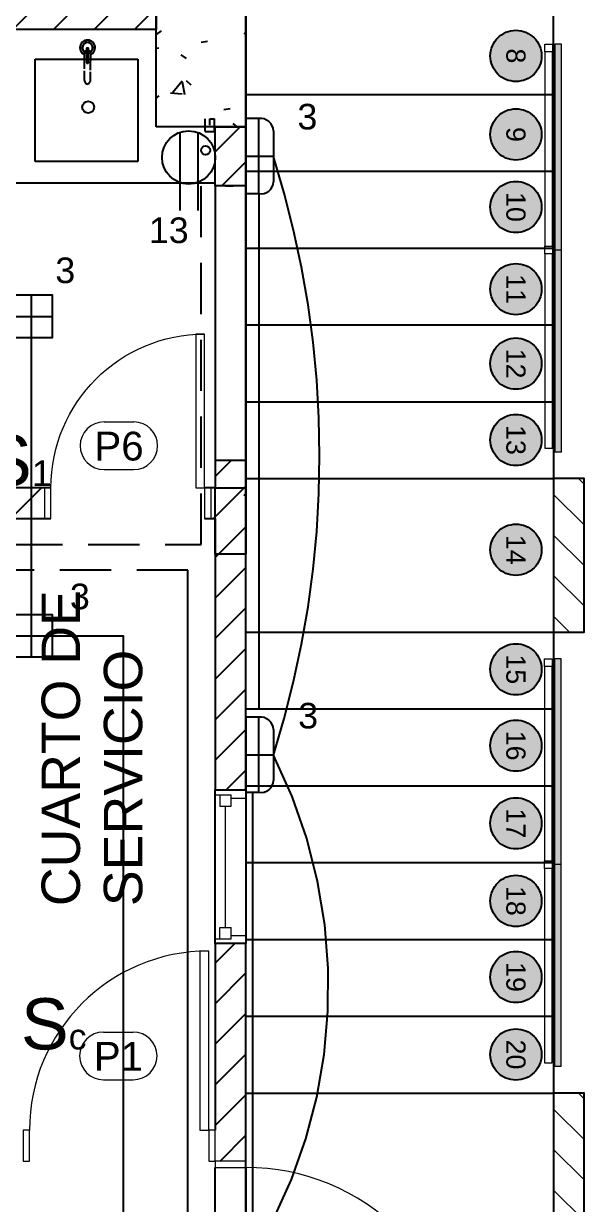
# Model space of a CAD drawing. Header units: inches. Extents: x 131 to 82119, y 71 to 16923.
# Drawn here: x 306.79 to 308.98, y 168.285 to 172.896 of the extents above; entities that cross this region are included whole.
import ezdxf
from ezdxf.enums import TextEntityAlignment as Align

# ---------------------------------------------------------------- set-up
doc = ezdxf.new("R2010")
doc.units = ezdxf.units.IN
doc.header["$MEASUREMENT"] = 0
for name, pattern in [('CENTER', [2, 1.25, -0.25, 0.25, -0.25]), ('HIDDEN', [9.525, 6.35, -3.175]), ('PISO', [0.3, 0.2, -0.1])]:
    doc.linetypes.add(name, pattern=pattern)
for name, color, linetype in [('A-ACHU-SOLID 255', 255, 'Continuous'), ('A-MURO', 2, 'Continuous'), ('A-PROY', 33, 'HIDDEN'), ('A-TEXT-EJES', 195, 'CENTER'), ('Arquitectonico', 253, 'Continuous'), ('BLOQUES TOMAS Y LUCES', 140, 'Continuous'), ('INTERRUPTORES', 6, 'Continuous'), ('LAMPARAS', 20, 'Continuous'), ('LUCES Y TOMAS', 5, 'Continuous'), ('Retorno', 5, 'HIDDEN')]:
    doc.layers.add(name, color=color, linetype=linetype)
for name, color, linetype, lineweight in [('A-DOOR-____-IDEN', 31, 'Continuous', 18), ('A-DOOR-____-MCUT', 31, 'Continuous', 18), ('A-DOOR-____-OTLN', 31, 'Continuous', 18), ('A-DOOR-FRAM-MCUT', 31, 'Continuous', 18), ('A-GLAZ-____-MCUT', 151, 'Continuous', 18), ('A-GLAZ-CURT-OTLN', 52, 'Continuous', 18), ('A-GLAZ-CWMG-OTLN', 51, 'Continuous', 18), ('A-WALL-____-PATT', 111, 'Continuous', 18), ('DUCTO-PARED O TECHO', 7, 'Continuous', 25), ('DUCTO-PISO', 7, 'PISO', 25)]:
    doc.layers.add(name, color=color, linetype=linetype, lineweight=lineweight)
doc.styles.add('Arial_1', font='arial.ttf', dxfattribs={"height": 0.15})
doc.styles.add('Arial_4', font='arial.ttf', dxfattribs={"height": 0.1125})
doc.styles.get("Standard").update_dxf_attribs({"font": 'arial.ttf'})
doc.styles.add('swis Lt BT', font='swissl.ttf')
pattern_1 = [(45, (314.34163, 184.42544), (-0.07919596, 0.07919596), [])]

# ---------------------------------------------------------------- blocks, each defined once
blk = doc.blocks.new('Puertas Revit Lisas - 0_75  x 2_70-1759838-ARQ-P1')
at = {"layer": 'A-DOOR-____-MCUT'}
for p, q in [((0.35, 0.756825), (0.315, 0.756825)), ((0.315, 0.756825), (0.315, 0.056825)), ((0.35, 0.056825), (0.35, 0.756825)), ((0.315, 0.056825), (0.35, 0.056825))]:
    blk.add_line(p, q, dxfattribs=at)
at = {"layer": 'A-DOOR-____-OTLN'}
blk.add_arc((0.35, 0.056825), 0.7, 90, 180, dxfattribs=at)
at = {"layer": 'A-DOOR-FRAM-MCUT'}
for p, q in [((-0.35, 0.056825), (-0.375, 0.056825)), ((-0.375, 0.056825), (-0.375, -0.063175)), ((-0.35, -0.063175), (-0.35, 0.056825)), ((0.35, 0.056825), (0.35, -0.063175)), ((0.375, 0.056825), (0.35, 0.056825)), ((0.375, -0.063175), (0.375, 0.056825)), ((-0.375, -0.063175), (-0.35, -0.063175)), ((0.35, -0.063175), (0.375, -0.063175))]:
    blk.add_line(p, q, dxfattribs=at)
blk = doc.blocks.new('Puertas Revit Lisas - 0_90 X 2_60-1819666-ARQ-P1')
at = {"layer": 'A-DOOR-____-MCUT'}
for p, q in [((0.425, 0.906825), (0.39, 0.906825)), ((0.39, 0.906825), (0.39, 0.056825)), ((0.425, 0.056825), (0.425, 0.906825)), ((0.39, 0.056825), (0.425, 0.056825))]:
    blk.add_line(p, q, dxfattribs=at)
at = {"layer": 'A-DOOR-____-OTLN'}
blk.add_arc((0.425, 0.056825), 0.85, 90, 180, dxfattribs=at)
at = {"layer": 'A-DOOR-FRAM-MCUT'}
for p, q in [((-0.425, 0.056825), (-0.45, 0.056825)), ((-0.45, 0.056825), (-0.45, -0.063175)), ((-0.425, -0.063175), (-0.425, 0.056825)), ((0.425, 0.056825), (0.425, -0.063175)), ((0.45, 0.056825), (0.425, 0.056825)), ((0.45, -0.063175), (0.45, 0.056825)), ((-0.45, -0.063175), (-0.425, -0.063175)), ((0.425, -0.063175), (0.45, -0.063175))]:
    blk.add_line(p, q, dxfattribs=at)
blk = doc.blocks.new('M_Fixed - 0_60 x 2_00-1819667-ARQ-P1')
at = {"layer": 'A-GLAZ-____-MCUT'}
for p, q in [((-0.3, 0.073), (-0.281, 0.073)), ((-0.281, 0.073), (-0.281, 0.01)), ((-0.281, 0.054), (-0.237, 0.054)), ((-0.237, 0.054), (-0.237, 0.01)), ((0.237, 0.054), (0.237, 0.01)), ((0.281, 0.054), (0.237, 0.054)), ((0.281, 0.073), (0.281, 0.01)), ((0.2989, 0.073), (0.281, 0.073)), ((-0.281, 0.01), (-0.237, 0.01)), ((-0.268, 0.01), (-0.268, -0.047)), ((-0.237, 0.032), (0.237, 0.032)), ((0.237, 0.01), (0.281, 0.01)), ((0.268, 0.01), (0.268, -0.047)), ((-0.3, -0.047), (-0.268, -0.047)), ((0.3, -0.047), (0.268, -0.047))]:
    blk.add_line(p, q, dxfattribs=at)
blk = doc.blocks.new('Etiqueta Puerta 1_5mm - Etiqueta Puerta 1_5mm-1832370-ARQ-P1')
at = {"layer": 'A-DOOR-____-IDEN'}
for p, q in [((-0.000813, 0.001281), (0.000734, 0.001281)), ((-0.000813, -0.001203), (0.000734, -0.001203))]:
    blk.add_line(p, q, dxfattribs=at)
for centre, start, end in [((-0.000813, 0.000039), 90, 270), ((0.000734, 0.000039), 270, 90)]:
    blk.add_arc(centre, 0.001242, start, end, dxfattribs=at)
blk = doc.blocks.new('Puertas Revit Lisas - 0_65 X 2_70-1833635-ARQ-P1')
at = {"layer": 'A-DOOR-____-MCUT'}
for p, q in [((0.265, -0.056825), (0.3, -0.056825)), ((0.265, -0.656825), (0.265, -0.056825)), ((0.3, -0.056825), (0.3, -0.656825)), ((0.3, -0.656825), (0.265, -0.656825))]:
    blk.add_line(p, q, dxfattribs=at)
at = {"layer": 'A-DOOR-____-OTLN'}
blk.add_arc((0.3, -0.056825), 0.6, 180, 270, dxfattribs=at)
at = {"layer": 'A-DOOR-FRAM-MCUT'}
for p, q in [((-0.325, 0.063175), (-0.3, 0.063175)), ((-0.325, -0.056825), (-0.325, 0.063175)), ((-0.3, 0.063175), (-0.3, -0.056825)), ((0.3, 0.063175), (0.325, 0.063175)), ((0.3, -0.056825), (0.3, 0.063175)), ((0.325, 0.063175), (0.325, -0.056825)), ((-0.3, -0.056825), (-0.325, -0.056825)), ((0.325, -0.056825), (0.3, -0.056825))]:
    blk.add_line(p, q, dxfattribs=at)
blk = doc.blocks.new('INDICADOR EJES')
at = {"layer": 'A-ACHU-SOLID 255'}
h = blk.add_hatch(color=256, dxfattribs=at)
edge = h.paths.add_edge_path()
edge.add_arc((0, 0.004), 0.004, 0, 360)
at = {"color": 0}
blk.add_circle((0, 0.004), 0.004, dxfattribs=at)
at = {"color": 0, "style": 'swis Lt BT'}
blk.add_attdef('1', text='', height=0.003, dxfattribs=at).set_placement((0, 0.004), align=Align.MIDDLE_CENTER)
blk = doc.blocks.new('System Panel - Glazed-1488045-ARQ-P1')
at = {"layer": 'A-GLAZ-CURT-OTLN'}
blk.add_hatch(color=256, dxfattribs=at).paths.add_polyline_path([(-0.3945, 0.0495), (-0.3945, 0.0245), (0.3945, 0.0245), (0.3945, 0.0495), (0.0344, 0.0495)], flags=0)
for p, q in [((-0.3945, 0.0495), (0.3945, 0.0495)), ((-0.3945, 0.0495), (-0.3945, 0.0245)), ((0.3945, 0.0495), (0.3945, 0.0245)), ((0.3945, 0.0245), (-0.3945, 0.0245))]:
    blk.add_line(p, q, dxfattribs=at)
blk = doc.blocks.new('System Panel - Glazed-1488044-ARQ-P1')
at = {"layer": 'A-GLAZ-CURT-OTLN'}
blk.add_hatch(color=256, dxfattribs=at).paths.add_polyline_path([(-0.402, 0.0245), (0.402, 0.0245), (0.402, 0.0495), (-0.402, 0.0495)], flags=0)
for p, q in [((-0.402, 0.0495), (0.402, 0.0495)), ((-0.402, 0.0495), (-0.402, 0.0245)), ((0.402, 0.0495), (0.402, 0.0245)), ((0.402, 0.0245), (-0.402, 0.0245))]:
    blk.add_line(p, q, dxfattribs=at)
blk = doc.blocks.new('Rectangular Mullion - 30mm Square-1488043-ARQ-P1')
at = {"layer": 'A-GLAZ-CWMG-OTLN'}
for p, q in [((0, -5.8737), (0.03, -5.8737)), ((0, -6.6327), (0, -5.8737)), ((0.03, -5.8737), (0.03, -6.6327)), ((0.03, -6.6327), (0, -6.6327))]:
    blk.add_line(p, q, dxfattribs=at)
blk = doc.blocks.new('Rectangular Mullion - 30mm Square-1488009-ARQ-P1')
at = {"layer": 'A-GLAZ-CWMG-OTLN'}
for p, q in [((-0.015, -0.015), (-0.015, 0.015)), ((-0.015, 0.015), (0.015, 0.015)), ((0.015, 0.015), (0.015, -0.015)), ((0.015, -0.015), (-0.015, -0.015))]:
    blk.add_line(p, q, dxfattribs=at)
blk = doc.blocks.new('Rectangular Mullion - 30mm Square-1488014-ARQ-P1')
at = {"layer": 'A-GLAZ-CWMG-OTLN'}
for p, q in [((-0.03, -0.015), (-0.03, 0.015)), ((-0.03, 0.015), (0, 0.015)), ((0, 0.015), (0, -0.015)), ((0, -0.015), (-0.03, -0.015))]:
    blk.add_line(p, q, dxfattribs=at)
blk = doc.blocks.new('A$C633049BD')
at = {"layer": 'A-GLAZ-CURT-OTLN', "rotation": 90.00000000000031}
for name, p in [('System Panel - Glazed-1488044-ARQ-P1', (-0.217, 1.0464)), ('System Panel - Glazed-1488045-ARQ-P1', (-0.217, 0.25))]:
    blk.add_blockref(name, p, dxfattribs=at)
at = {"layer": 'A-GLAZ-CWMG-OTLN', "extrusion": (0, 0, -1), "rotation": 89.99999999999972}
for name, p in [('Rectangular Mullion - 30mm Square-1488014-ARQ-P1', (0.217, 1.4484)), ('Rectangular Mullion - 30mm Square-1488009-ARQ-P1', (0.217, 0.6445))]:
    blk.add_blockref(name, p, dxfattribs=at)
at = {"layer": 'A-GLAZ-CWMG-OTLN'}
for p in [(-0.232, 7.2922), (-0.232, 6.5032)]:
    blk.add_blockref('Rectangular Mullion - 30mm Square-1488043-ARQ-P1', p, dxfattribs=at)
blk = doc.blocks.new('A$C798B2CDA')
at = {"layer": 'A-WALL-____-PATT'}
h = blk.add_hatch(dxfattribs=at)
h.set_pattern_fill('FP_1', color=8, angle=-90, style=0, pattern_type=2)
h.set_pattern_definition([(315, (2.27426, -6.08682), (0.079196, 0.079196), [])])
h.paths.add_polyline_path([(1.2021, -2.4729), (1.3217, -2.4729), (1.3217, -1.8732), (1.2018, -1.8732), (1.2018, -2.4387)])
h = blk.add_hatch(dxfattribs=at)
h.set_pattern_fill('FP_1', color=8, angle=-90, style=0, pattern_type=2)
h.set_pattern_definition([(315, (2.27426, -8.48653), (0.079196, 0.079196), [])])
h.paths.add_polyline_path([(1.2021, -4.8726), (1.3217, -4.8726), (1.3217, -4.2729), (1.2018, -4.2729), (1.2018, -4.8384)])
blk.add_line((1.2008, -2.5765), (1.2008, -4.1694))
at = {"layer": 'A-MURO'}
for points in [[(1.2007, -1.8732), (1.2007, -2.4729), (1.3204, -2.4729), (1.3204, -1.8732)], [(1.2007, -4.2729), (1.2007, -4.8726), (1.3204, -4.8726), (1.3204, -4.2729)]]:
    blk.add_lwpolyline(points, close=True, dxfattribs=at)
at = {"layer": 'A-PROY'}
for p, q in [((1.2013, -0.6336), (1.203, 2.3264)), ((-0.0016, -0.3732), (1.2016, -0.3732)), ((1.2013, -0.6336), (1.2008, -2.1536)), ((-0.0018, -0.6732), (1.2015, -0.6732)), ((-0.0016, -0.9732), (1.2016, -0.9732)), ((-0.0016, -1.2732), (1.2017, -1.2732)), ((-0.0015, -1.5732), (1.2017, -1.5732)), ((-0.0025, -1.8732), (1.2007, -1.8732)), ((-0.0025, -2.4729), (1.2007, -2.4729)), ((1.2007, -2.4729), (1.2007, -4.2729)), ((-0.0021, -2.7729), (1.2012, -2.7729)), ((-0.0025, -3.0729), (1.2007, -3.0729)), ((-0.0025, -3.3729), (1.2007, -3.3729)), ((-0.0025, -3.6729), (1.2007, -3.6729)), ((-0.0025, -3.9729), (1.2007, -3.9729)), ((-0.0025, -4.2729), (1.2007, -4.2729))]:
    blk.add_line(p, q, dxfattribs=at)
at = {"xscale": -1}
for p in [(0.9654, -1.6253), (0.9641, -4.0249)]:
    blk.add_blockref('A$C633049BD', p, dxfattribs=at)
at = {"layer": 'A-TEXT-EJES', "xscale": 24.99999999999999, "yscale": 24.99999999999999, "zscale": 24.99999999999999, "rotation": 269.9999999999999}
for p, values in [((0.9545, -0.2228), {'1': '8'}), ((0.9545, -0.5295), {'1': '9'}), ((0.9545, -0.8127), {'1': '10'}), ((0.9545, -1.1336), {'1': '11'}), ((0.9545, -1.4243), {'1': '12'}), ((0.9545, -1.7225), {'1': '13'}), ((0.9545, -2.1513), {'1': '14'}), ((0.9545, -2.6179), {'1': '15'}), ((0.9545, -2.916), {'1': '16'}), ((0.9545, -3.2193), {'1': '17'}), ((0.9545, -3.5223), {'1': '18'}), ((0.9545, -3.8196), {'1': '19'}), ((0.9545, -4.1221), {'1': '20'})]:
    blk.add_blockref('INDICADOR EJES', p, dxfattribs=at).add_auto_attribs(values)
blk = doc.blocks.new('TOMA GFCI')
at = {"layer": 'BLOQUES TOMAS Y LUCES'}
for p, q in [((-0.0076, 0.044), (-0.3947, 0.044)), ((-0.0084, -0.0462), (-0.3947, -0.0462)), ((-0.003, -0.0813), (0.0598, -0.0813)), ((-0.003, -0.0813), (-0.003, -0.1274)), ((0.0284, -0.1043), (0.0598, -0.1043)), ((0.0598, -0.1043), (0.0598, -0.1274)), ((-0.003, -0.1274), (0.0598, -0.1274))]:
    blk.add_line(p, q, dxfattribs=at)
for centre, radius in [((-0.1319, 0), 0.1319), ((-0.0971, -0.0838), 0.0221)]:
    blk.add_circle(centre, radius, dxfattribs=at)
blk = doc.blocks.new('TORTUGA HERMETICA')
at = {"layer": 'BLOQUES TOMAS Y LUCES'}
for p, q in [((-0.0994, 0.1078), (0.0994, 0.1078)), ((0, 0.1078), (0, 0))]:
    blk.add_line(p, q, dxfattribs=at)
blk.add_lwpolyline([(-0.1484, 0), (0.1456, 0), (0.1456, 0.051), (-0.1484, 0.051), (-0.1484, 0)], dxfattribs=at)
for centre, radius, start, end in [((-0.0958, 0.0552), 0.0528, 93.9125, 184.5603), ((0.0979, 0.0594), 0.0484, 349.9517, 88.2301)]:
    blk.add_arc(centre, radius, start, end, dxfattribs=at)

msp = doc.modelspace()

# ---------------------------------------------------------------- hatches: boundary and pattern name
at = {"layer": 'Arquitectonico'}
h = msp.add_hatch(dxfattribs=at)
h.set_pattern_fill('FP_37', color=256, angle=360, style=0, pattern_type=2)
h.set_pattern_definition(pattern_1)
h.paths.add_polyline_path([(307.3079, 172.8723), (307.3079, 172.9923), (305.8579, 172.9923), (305.8579, 172.8723), (306.8261, 172.8723)], flags=0)
h = msp.add_hatch(dxfattribs=at)
h.set_pattern_fill('FP_31', color=256, angle=360, style=0, pattern_type=2)
h.set_pattern_definition([(50, (314.34163, 184.42544), (0.546432, -0.047308), [0.057, -0.629]), (355, (314.34163, 184.42544), (-0.105429, 0.57337), [0.046, -0.503]), (100.451, (314.38663, 184.42144), (0.440955, 0.525708), [0.049, -0.534]), (46.184, (314.3416, 184.57844), (0.813123, -0.12606), [0.086, -0.943]), (96.636, (314.4096, 184.5674), (0.711995, 0.74225), [0.073, -0.801]), (351.184, (314.3416, 184.5784), (0.71223, 0.742616), [0.069, -0.754]), (21, (314.41763, 184.54044), (0.454985, -0.306292), [0.057, -0.629]), (326, (314.41763, 184.54044), (0.185766, 0.552594), [0.046, -0.503]), (71.451, (314.45563, 184.51444), (0.640536, 0.246016), [0.049, -0.534]), (37.5, (314.34163, 184.42544), (0.009206, 0.2541166), [0.025, -0.472, 0.025, -0.485, -0.505]), (37.5, (314.34163, 184.42544), (0.009206, 0.2541166), [-1.007, 0.025, -0.48]), (7.5, (314.34163, 184.42544), (0.200461, 0.300738), [0.025, -0.266, 0.025, -0.46, -0.192]), (7.5, (314.34163, 184.42544), (0.200461, 0.300738), [-0.776, 0.025, -0.167]), (327.5, (314.17163, 184.42544), (0.406483, -0.0170776), [0.025, -0.165, 0.025, -0.569, -0.789]), (327.5, (314.17163, 184.42544), (0.406483, -0.0170776), [-0.785, 0.025, -0.764]), (317.5, (314.09563, 184.42544), (0.443999, 0.076008), [0.025, -0.223, 0.025, -0.37, -0.56]), (317.5, (314.09563, 184.42544), (0.443999, 0.076008), [-0.642, 0.025, -0.535])])
h.paths.add_polyline_path([(307.5379, 172.4923), (307.6579, 172.4923), (307.6579, 172.9923), (307.3079, 172.9923), (307.3079, 172.4923), (307.3225, 172.4923)], flags=0)
h = msp.add_hatch(dxfattribs=at)
h.set_pattern_fill('FP_37', color=256, angle=360, style=0, pattern_type=2)
h.set_pattern_definition(pattern_1)
h.paths.add_polyline_path([(307.5379, 171.0233), (307.6579, 171.0233), (307.6579, 171.1913), (307.5379, 171.1913), (307.5379, 171.0833)], flags=0)
h.paths.add_polyline_path([(307.6383, 172.2623), (307.6579, 172.2623), (307.6579, 172.4923), (307.5379, 172.4923), (307.5379, 172.2623), (307.5945, 172.2623)], flags=0)
h = msp.add_hatch(dxfattribs=at)
h.set_pattern_fill('FP_37', color=256, angle=360, style=0, pattern_type=2)
h.set_pattern_definition(pattern_1)
h.paths.add_polyline_path([(306.6279, 170.9633), (306.6279, 171.0833), (305.6579, 171.0833), (305.6579, 170.9633)])
h.paths.add_polyline_path([(307.497, 171.0833), (307.497, 170.9633), (307.5379, 170.9633), (307.5379, 171.0833)])
h.paths.add_polyline_path([(306.897, 170.9633), (306.897, 171.0833), (306.6279, 171.0833), (306.6279, 170.9633)])
h = msp.add_hatch(dxfattribs=at)
h.set_pattern_fill('FP_31', color=256, angle=360, style=0, pattern_type=2)
h.set_pattern_definition([(50, (314.34165, 182.6245), (0.546432, -0.047308), [0.057, -0.629]), (355, (314.34165, 182.6245), (-0.105429, 0.57337), [0.046, -0.503]), (100.451, (314.38665, 182.6205), (0.440955, 0.525708), [0.049, -0.534]), (46.184, (314.34165, 182.7775), (0.813123, -0.12606), [0.086, -0.943]), (96.636, (314.40965, 182.7665), (0.711995, 0.74225), [0.073, -0.801]), (351.184, (314.34165, 182.7775), (0.71223, 0.742616), [0.069, -0.754]), (21, (314.41765, 182.7395), (0.454985, -0.306292), [0.057, -0.629]), (326, (314.41765, 182.7395), (0.185766, 0.552594), [0.046, -0.503]), (71.451, (314.45565, 182.7135), (0.640536, 0.246016), [0.049, -0.534]), (37.5, (314.34165, 182.62449), (0.009206, 0.2541166), [0.025, -0.472, 0.025, -0.485, -0.505]), (37.5, (314.34165, 182.62449), (0.009206, 0.2541166), [-1.007, 0.025, -0.48]), (7.5, (314.34165, 182.6245), (0.200461, 0.300738), [0.025, -0.266, 0.025, -0.46, -0.192]), (7.5, (314.34165, 182.6245), (0.200461, 0.300738), [-0.776, 0.025, -0.167]), (327.5, (314.17165, 182.62449), (0.406483, -0.0170776), [0.025, -0.165, 0.025, -0.569, -0.789]), (327.5, (314.17165, 182.62449), (0.406483, -0.0170776), [-0.785, 0.025, -0.764]), (317.5, (314.09565, 182.6245), (0.443999, 0.076008), [0.025, -0.223, 0.025, -0.37, -0.56]), (317.5, (314.09565, 182.6245), (0.443999, 0.076008), [-0.642, 0.025, -0.535])])
h.paths.add_polyline_path([(307.5979, 170.8233), (307.6579, 170.8233), (307.6579, 171.0833), (307.5379, 171.0833), (307.5379, 170.8233), (307.5452, 170.8233)])
h = msp.add_hatch(dxfattribs=at)
h.set_pattern_fill('FP_37', color=256, angle=360, style=0, pattern_type=2)
h.set_pattern_definition(pattern_1)
h.paths.add_polyline_path([(307.5379, 168.4543), (307.6579, 168.4543), (307.6579, 169.3033), (307.5379, 169.3033), (307.5379, 168.5743)], flags=0)
h.paths.add_polyline_path([(307.6579, 169.9033), (307.6579, 171.0233), (307.5379, 171.0233), (307.5379, 169.9033)], flags=0)

# ---------------------------------------------------------------- linework, layer by layer
for p, q in [((306.8356, 172.7569), (307.2356, 172.7569)), ((306.8356, 172.3569), (306.8356, 172.7569)), ((307.2356, 172.7569), (307.2356, 172.3569)), ((307.2356, 172.3569), (306.8356, 172.3569))]:
    msp.add_line(p, q)
msp.add_circle((307.0423, 172.5694), 0.0231)
for p, q in [((307.3079, 172.9923), (307.3079, 172.8723)), ((307.3079, 172.8723), (307.3079, 172.9923)), ((307.6579, 172.4923), (307.6579, 172.9923)), ((307.6579, 172.9923), (307.6579, 171.0833)), ((307.3079, 172.8723), (306.6679, 172.8723)), ((307.3079, 172.4923), (307.3079, 172.8723)), ((307.0334, 172.8295), (307.0334, 172.8217)), ((307.0473, 172.8217), (307.0473, 172.8295)), ((307.0271, 172.7844), (307.0268, 172.719)), ((307.0355, 172.8014), (307.0353, 172.742)), ((307.0355, 172.8014), (307.0438, 172.8013)), ((307.0436, 172.742), (307.0438, 172.8013)), ((307.0518, 172.7144), (307.0521, 172.7843)), ((306.8355, 172.7569), (307.2355, 172.7569)), ((306.8355, 172.3569), (306.8355, 172.7569)), ((307.2355, 172.7569), (307.2355, 172.3569)), ((307.0268, 172.7118), (307.0267, 172.6789)), ((307.0517, 172.6788), (307.0518, 172.707)), ((307.5379, 172.4923), (307.3079, 172.4923)), ((307.5379, 172.4923), (307.6579, 172.4923)), ((307.6579, 172.4923), (307.5379, 172.4923)), ((307.5379, 172.2623), (307.5379, 172.4923)), ((307.6579, 172.2623), (307.6579, 172.4923)), ((307.2355, 172.3569), (306.8355, 172.3569)), ((307.5379, 172.2723), (306.7168, 172.2723)), ((307.5379, 172.2623), (307.5379, 171.1913)), ((307.5945, 172.2623), (307.5379, 172.2623)), ((307.5779, 172.2623), (307.6079, 172.2623)), ((307.6579, 172.2623), (307.5945, 172.2623)), ((307.6579, 171.1913), (307.6579, 172.2623)), ((307.6579, 171.3603), (307.6579, 171.4478)), ((307.5379, 171.1913), (307.5379, 171.0833)), ((307.5379, 171.1913), (307.6579, 171.1913)), ((307.5829, 171.1913), (307.6129, 171.1913)), ((307.6579, 169.9033), (307.6579, 171.1913)), ((306.897, 171.0833), (305.9779, 171.0833)), ((307.5379, 171.0833), (307.497, 171.0833)), ((307.5379, 170.8233), (307.5379, 171.0833)), ((307.5379, 171.0833), (307.6579, 171.0833)), ((307.6579, 171.0833), (307.6579, 170.8233)), ((305.9779, 170.9633), (306.897, 170.9633)), ((307.497, 170.9633), (307.5379, 170.9633)), ((307.5379, 170.9633), (307.5379, 169.9033)), ((307.6579, 170.8233), (307.5379, 170.8233)), ((307.5379, 169.9033), (307.6579, 169.9033)), ((307.5379, 169.3033), (307.5379, 169.9033)), ((307.6579, 169.9033), (307.6579, 169.8923)), ((307.6579, 169.8923), (307.6579, 169.3033)), ((307.5379, 169.3033), (307.5379, 168.5743)), ((307.6579, 169.3033), (307.5379, 169.3033)), ((307.6579, 168.4543), (307.6579, 169.3033)), ((307.5379, 167.5793), (307.5379, 168.4293)), ((307.6579, 168.4293), (307.6579, 167.6143)), ((307.6583, 167.6143), (307.6583, 168.4543))]:
    msp.add_line(p, q, dxfattribs=at)
at = {"layer": 'Arquitectonico', "flags": 128}
for points in [[(307.0329, 172.8296), (307.0318, 172.8293), (307.0307, 172.8289), (307.0296, 172.8285), (307.0285, 172.8281), (307.0274, 172.8277), (307.0264, 172.8271), (307.0254, 172.8266), (307.0244, 172.826), (307.0234, 172.8254), (307.0225, 172.8247), (307.0216, 172.824), (307.0207, 172.8233), (307.0198, 172.8225), (307.019, 172.8217), (307.0182, 172.8208), (307.0174, 172.8199), (307.0167, 172.819), (307.016, 172.8181), (307.0154, 172.8171), (307.0148, 172.8162), (307.0142, 172.8152), (307.0137, 172.8141), (307.0132, 172.8131), (307.0127, 172.812), (307.0123, 172.8109), (307.012, 172.8098), (307.0116, 172.8087), (307.0114, 172.8076), (307.0111, 172.8064), (307.011, 172.8053), (307.0108, 172.8041), (307.0108, 172.803), (307.0107, 172.8018), (307.0107, 172.8007), (307.0108, 172.7995), (307.0109, 172.7984), (307.011, 172.7972), (307.0112, 172.7961), (307.0114, 172.7949), (307.0117, 172.7938), (307.012, 172.7927), (307.0124, 172.7916), (307.0128, 172.7905), (307.0133, 172.7894), (307.0138, 172.7884), (307.0143, 172.7874), (307.0149, 172.7864), (307.0155, 172.7854), (307.0162, 172.7844), (307.0169, 172.7835), (307.0176, 172.7826), (307.0184, 172.7818), (307.0192, 172.7809), (307.02, 172.7801), (307.0209, 172.7793), (307.0218, 172.7786), (307.0227, 172.7779), (307.0237, 172.7773), (307.0246, 172.7766), (307.0256, 172.776), (307.0267, 172.7755)], [(307.0398, 172.8218), (307.0389, 172.8218), (307.0381, 172.8218), (307.0373, 172.8217), (307.0365, 172.8216), (307.0357, 172.8214), (307.0349, 172.8213), (307.0341, 172.8211), (307.0333, 172.8208), (307.0326, 172.8206), (307.0318, 172.8203), (307.031, 172.8199), (307.0303, 172.8196), (307.0296, 172.8192), (307.0289, 172.8188), (307.0282, 172.8183), (307.0275, 172.8178), (307.0269, 172.8173), (307.0263, 172.8168), (307.0257, 172.8163), (307.0251, 172.8157), (307.0245, 172.8151), (307.024, 172.8145), (307.0235, 172.8138), (307.023, 172.8132), (307.0225, 172.8125), (307.0221, 172.8118), (307.0217, 172.8111), (307.0213, 172.8104), (307.021, 172.8096), (307.0206, 172.8089), (307.0204, 172.8081), (307.0201, 172.8073), (307.0199, 172.8065), (307.0197, 172.8058), (307.0195, 172.805), (307.0194, 172.8041), (307.0193, 172.8033), (307.0193, 172.8025)], [(307.0398, 172.8218), (307.039, 172.8218), (307.0381, 172.8218), (307.0373, 172.8217), (307.0365, 172.8216), (307.0357, 172.8215), (307.035, 172.8213), (307.0342, 172.8211), (307.0334, 172.8208), (307.0326, 172.8206), (307.0319, 172.8203), (307.0311, 172.82), (307.0304, 172.8196), (307.0297, 172.8192), (307.029, 172.8188), (307.0283, 172.8184), (307.0277, 172.8179), (307.027, 172.8174), (307.0264, 172.8169), (307.0258, 172.8163), (307.0252, 172.8158), (307.0247, 172.8152), (307.0242, 172.8146), (307.0237, 172.8139), (307.0232, 172.8133), (307.0227, 172.8126), (307.0223, 172.8119), (307.0219, 172.8112), (307.0215, 172.8105), (307.0212, 172.8098), (307.0209, 172.809), (307.0206, 172.8083), (307.0203, 172.8075), (307.0201, 172.8067), (307.0199, 172.8059), (307.0198, 172.8052), (307.0197, 172.8044), (307.0196, 172.8036), (307.0195, 172.8027), (307.0195, 172.8019), (307.0195, 172.8011), (307.0195, 172.8003), (307.0196, 172.7995), (307.0197, 172.7987), (307.0198, 172.7979), (307.02, 172.7971), (307.0202, 172.7963), (307.0204, 172.7956), (307.0207, 172.7948), (307.0209, 172.794), (307.0213, 172.7933), (307.0216, 172.7926), (307.022, 172.7919), (307.0224, 172.7912), (307.0228, 172.7905), (307.0233, 172.7898), (307.0238, 172.7892), (307.0243, 172.7885), (307.0248, 172.7879), (307.0254, 172.7874), (307.026, 172.7868), (307.0266, 172.7863), (307.0272, 172.7857), (307.0278, 172.7853), (307.0285, 172.7848), (307.0292, 172.7844), (307.0299, 172.784), (307.0306, 172.7836), (307.0313, 172.7832), (307.0321, 172.7829), (307.0328, 172.7826), (307.0336, 172.7824), (307.0344, 172.7821), (307.0352, 172.7819)], [(307.0436, 172.7818), (307.0444, 172.782), (307.0452, 172.7822), (307.046, 172.7824), (307.0467, 172.7827), (307.0475, 172.783), (307.0482, 172.7833), (307.0489, 172.7837), (307.0496, 172.7841), (307.0503, 172.7845), (307.051, 172.7849), (307.0517, 172.7854), (307.0523, 172.7859), (307.0529, 172.7864), (307.0535, 172.7869), (307.0541, 172.7875), (307.0547, 172.7881), (307.0552, 172.7887), (307.0557, 172.7893), (307.0562, 172.79), (307.0566, 172.7906), (307.0571, 172.7913), (307.0575, 172.792), (307.0578, 172.7928), (307.0582, 172.7935), (307.0585, 172.7942), (307.0588, 172.795), (307.059, 172.7958), (307.0592, 172.7965), (307.0594, 172.7973), (307.0596, 172.7981), (307.0597, 172.7989), (307.0598, 172.7997), (307.0599, 172.8005), (307.0599, 172.8013), (307.0599, 172.8021), (307.0598, 172.8029), (307.0598, 172.8038), (307.0597, 172.8046), (307.0595, 172.8054), (307.0594, 172.8061), (307.0592, 172.8069), (307.059, 172.8077), (307.0587, 172.8085), (307.0584, 172.8092), (307.0581, 172.81), (307.0577, 172.8107), (307.0574, 172.8114), (307.057, 172.8121), (307.0565, 172.8128), (307.0561, 172.8135), (307.0556, 172.8141), (307.0551, 172.8147), (307.0545, 172.8153), (307.054, 172.8159), (307.0534, 172.8165), (307.0528, 172.817), (307.0522, 172.8175), (307.0515, 172.818), (307.0508, 172.8185), (307.0502, 172.8189), (307.0495, 172.8193), (307.0488, 172.8197), (307.048, 172.82), (307.0473, 172.8204), (307.0465, 172.8206), (307.0458, 172.8209), (307.045, 172.8211), (307.0442, 172.8213), (307.0434, 172.8215), (307.0426, 172.8216), (307.0418, 172.8217), (307.041, 172.8218), (307.0402, 172.8218), (307.0398, 172.8218)], [(307.0478, 172.8202), (307.0474, 172.8203), (307.0466, 172.8206), (307.0458, 172.8209), (307.045, 172.8211), (307.0443, 172.8213), (307.0435, 172.8215), (307.0426, 172.8216), (307.0418, 172.8217), (307.041, 172.8218), (307.0402, 172.8218), (307.0398, 172.8218)], [(307.0437, 172.7813), (307.0445, 172.7815), (307.0452, 172.7817), (307.046, 172.782), (307.0468, 172.7822), (307.0476, 172.7825), (307.0483, 172.7829), (307.049, 172.7832), (307.0498, 172.7836), (307.0505, 172.784), (307.0511, 172.7845), (307.0518, 172.7849), (307.0525, 172.7854), (307.0531, 172.786), (307.0537, 172.7865), (307.0543, 172.7871), (307.0548, 172.7877), (307.0554, 172.7883), (307.0559, 172.7889), (307.0564, 172.7896), (307.0568, 172.7903), (307.0573, 172.791), (307.0577, 172.7917), (307.058, 172.7924), (307.0584, 172.7931), (307.0587, 172.7939), (307.059, 172.7947), (307.0592, 172.7954), (307.0595, 172.7962), (307.0597, 172.797), (307.0598, 172.7978), (307.0599, 172.7986), (307.06, 172.7994), (307.0601, 172.8003), (307.0601, 172.8011), (307.0601, 172.8019), (307.0601, 172.8027), (307.06, 172.8035), (307.0599, 172.8043), (307.0598, 172.8052), (307.0596, 172.806), (307.0594, 172.8067), (307.0592, 172.8075), (307.0589, 172.8083), (307.0586, 172.8091), (307.0583, 172.8098), (307.058, 172.8106), (307.0576, 172.8113), (307.0572, 172.812), (307.0567, 172.8127), (307.0563, 172.8134), (307.0558, 172.814), (307.0552, 172.8146), (307.0547, 172.8153), (307.0541, 172.8158), (307.0536, 172.8164), (307.0529, 172.817), (307.0523, 172.8175), (307.0517, 172.818), (307.051, 172.8184), (307.0503, 172.8189)], [(307.0521, 172.7752), (307.0529, 172.7756), (307.054, 172.7762), (307.055, 172.7768), (307.0559, 172.7774), (307.0569, 172.7781), (307.0578, 172.7788), (307.0587, 172.7795), (307.0595, 172.7803), (307.0604, 172.7811), (307.0612, 172.782), (307.0619, 172.7828), (307.0626, 172.7837), (307.0633, 172.7847), (307.064, 172.7856), (307.0646, 172.7866), (307.0652, 172.7876), (307.0657, 172.7887), (307.0662, 172.7897), (307.0666, 172.7908), (307.067, 172.7919), (307.0674, 172.793), (307.0677, 172.7941), (307.068, 172.7952), (307.0682, 172.7963), (307.0684, 172.7975), (307.0685, 172.7986), (307.0686, 172.7998), (307.0686, 172.801), (307.0686, 172.8021), (307.0686, 172.8033), (307.0685, 172.8044), (307.0683, 172.8056), (307.0681, 172.8067), (307.0679, 172.8079), (307.0676, 172.809), (307.0673, 172.8101), (307.0669, 172.8112), (307.0665, 172.8123), (307.0661, 172.8133), (307.0656, 172.8144), (307.065, 172.8154), (307.0644, 172.8164), (307.0638, 172.8174), (307.0632, 172.8183), (307.0625, 172.8193), (307.0617, 172.8202), (307.061, 172.821), (307.0602, 172.8219), (307.0593, 172.8227), (307.0585, 172.8234), (307.0576, 172.8242), (307.0566, 172.8249), (307.0557, 172.8255), (307.0547, 172.8261), (307.0537, 172.8267), (307.0527, 172.8273), (307.0516, 172.8278), (307.0506, 172.8282), (307.0495, 172.8286), (307.0484, 172.829), (307.0473, 172.8293)], [(307.0192, 172.8017), (307.0192, 172.8009), (307.0193, 172.8001), (307.0193, 172.7992), (307.0194, 172.7984), (307.0196, 172.7976), (307.0197, 172.7968), (307.0199, 172.796), (307.0202, 172.7953), (307.0204, 172.7945), (307.0207, 172.7937), (307.021, 172.793), (307.0214, 172.7922), (307.0218, 172.7915), (307.0222, 172.7908), (307.0226, 172.7901), (307.0231, 172.7894), (307.0236, 172.7888), (307.0241, 172.7881), (307.0246, 172.7875), (307.0252, 172.7869), (307.0258, 172.7864), (307.0264, 172.7858), (307.027, 172.7853), (307.0277, 172.7848), (307.0284, 172.7844), (307.0291, 172.7839), (307.0298, 172.7835), (307.0305, 172.7831), (307.0312, 172.7828), (307.032, 172.7824), (307.0327, 172.7822), (307.0335, 172.7819), (307.0343, 172.7817), (307.0351, 172.7815)], [(307.0335, 172.7819), (307.0313, 172.7827), (307.0293, 172.7838), (307.0274, 172.785)], [(307.0518, 172.7849), (307.0499, 172.7837), (307.0479, 172.7827), (307.0457, 172.7819)], [(307.0353, 172.742), (307.0369, 172.7413), (307.0386, 172.741), (307.0403, 172.741), (307.042, 172.7413), (307.0436, 172.742)], [(307.0267, 172.6789), (307.0269, 172.6752), (307.0276, 172.6716), (307.0287, 172.6683), (307.0303, 172.6654), (307.0321, 172.663), (307.0343, 172.6612), (307.0366, 172.6601), (307.0391, 172.6597)], [(307.0391, 172.6597), (307.0415, 172.6601), (307.0439, 172.6612), (307.046, 172.6629), (307.0479, 172.6653), (307.0495, 172.6682), (307.0507, 172.6715), (307.0514, 172.6751), (307.0517, 172.6788)]]:
    msp.add_lwpolyline(points, dxfattribs=at)
at = {"layer": 'Arquitectonico'}
msp.add_circle((307.0423, 172.5694), 0.0231, dxfattribs=at)
for centre, radius, start, end in [((307.0397, 172.8014), 0.03, 359.7565, 179.7565), ((307.0397, 172.8014), 0.02, 89.7565, 255.7682), ((307.0342, 172.8295), 0.000762, 101.9434, 178.9673), ((307.0342, 172.8217), 0.000762, 178.9563, 219.3065), ((307.0342, 172.8217), 0.000762, 178.9563, 219.3065), ((307.0403, 172.8009), 0.03, 77.5697, 101.9434), ((307.0403, 172.8013), 0.0206, 72.9462, 106.5568), ((307.0397, 172.8014), 0.02, 282.9319, 89.7565), ((307.0465, 172.8217), 0.000762, 253.2318, 0.5568), ((307.0465, 172.8217), 0.000762, 280.063, 0.5568), ((307.0465, 172.8294), 0.000762, 0.5458, 77.5697), ((307.0397, 172.8014), 0.03, 179.7565, 244.9394), ((307.0397, 172.8016), 0.0157, 236.0814, 240.4238), ((307.0325, 172.7884), 0.0015, 179.7565, 224.7565), ((307.0325, 172.7884), 0.0015, 254.7565, 359.7565), ((307.0397, 172.8016), 0.0157, 245.6385, 252.9697), ((307.0325, 172.7884), 0.0015, 44.7565, 59.7565), ((307.0325, 172.7884), 0.0015, 359.7565, 14.7565), ((307.0397, 172.8016), 0.0157, 286.5434, 296.6753), ((307.0467, 172.7883), 0.0015, 164.7565, 179.7565), ((307.0467, 172.7883), 0.0015, 179.7565, 284.7565), ((307.0467, 172.7883), 0.0015, 119.7565, 134.7565), ((307.0467, 172.7883), 0.0015, 314.7565, 359.7565), ((307.0467, 172.7883), 0.0015, 359.7565, 14.7565), ((307.0397, 172.8014), 0.03, 294.5737, 359.7565)]:
    msp.add_arc(centre, radius, start, end, dxfattribs=at)
for start_param, end_param in [(2.915148, 3.141593), (3.141593, 4.198915), (5.225863, 6.283185), (0, 0.226445)]:
    msp.add_ellipse((307.0396, 172.7843), major_axis=(0.0125, -0.0001), ratio=0.224951, start_param=start_param, end_param=end_param, dxfattribs=at)
for points, knots in [([(307.0274, 172.785), (307.0275, 172.7849), (307.0278, 172.7847), (307.0282, 172.7844), (307.0286, 172.7842), (307.029, 172.784), (307.0293, 172.7837), (307.0297, 172.7835), (307.0302, 172.7833), (307.0306, 172.7831), (307.0311, 172.7828), (307.0316, 172.7826), (307.0321, 172.7824), (307.0327, 172.7822), (307.0331, 172.782), (307.0334, 172.7819), (307.0334, 172.7819)], [0, 0, 0, 0, 0.0833333, 0.1666667, 0.2083333, 0.25, 0.2916667, 0.3333333, 0.375, 0.4166667, 0.4583333, 0.5, 0.5416667, 0.5833333, 0.625, 0.6354224, 0.6354224, 0.6354224, 0.6354224]), ([(307.031, 172.7884), (307.031, 172.7885), (307.0311, 172.7889), (307.0313, 172.7893), (307.0316, 172.7895), (307.0318, 172.7897), (307.0323, 172.7899), (307.0328, 172.7899), (307.0333, 172.7897), (307.0337, 172.7893), (307.034, 172.7889), (307.034, 172.7885), (307.034, 172.7884)], [-1, -1, -1, -1, -0.888889, -0.777778, -0.722222, -0.666667, -0.555556, -0.444444, -0.333333, -0.222222, -0.111111, 0, 0, 0, 0]), ([(307.034, 172.7884), (307.034, 172.7882), (307.034, 172.788), (307.0339, 172.7878), (307.0338, 172.7876), (307.0337, 172.7874), (307.0336, 172.7872), (307.0333, 172.7871), (307.0331, 172.7869), (307.0327, 172.7869), (307.0323, 172.7868), (307.0318, 172.787), (307.0314, 172.7874), (307.0311, 172.7878), (307.031, 172.7882), (307.031, 172.7884)], [-1, -1, -1, -1, -0.916667, -0.875, -0.833333, -0.791667, -0.75, -0.666667, -0.611111, -0.555556, -0.444444, -0.333333, -0.222222, -0.111111, 0, 0, 0, 0]), ([(307.0452, 172.7883), (307.0452, 172.7886), (307.0453, 172.7889), (307.0455, 172.7892), (307.0457, 172.7894), (307.046, 172.7896), (307.0465, 172.7898), (307.047, 172.7898), (307.0474, 172.7896), (307.0477, 172.7894), (307.0479, 172.7892), (307.0481, 172.7888), (307.0482, 172.7885), (307.0482, 172.7883)], [-1, -1, -1, -1, -0.833333, -0.791667, -0.75, -0.666667, -0.555556, -0.444444, -0.333333, -0.277778, -0.222222, -0.111111, 0, 0, 0, 0]), ([(307.0482, 172.7883), (307.0482, 172.788), (307.0481, 172.7877), (307.0479, 172.7874), (307.0477, 172.7872), (307.0474, 172.7869), (307.047, 172.7868), (307.0464, 172.7868), (307.046, 172.787), (307.0457, 172.7872), (307.0455, 172.7874), (307.0453, 172.7878), (307.0452, 172.7881), (307.0452, 172.7883)], [-1, -1, -1, -1, -0.833333, -0.791667, -0.75, -0.666667, -0.555556, -0.444444, -0.333333, -0.277778, -0.222222, -0.111111, 0, 0, 0, 0]), ([(307.0457, 172.7819), (307.0458, 172.7819), (307.0461, 172.782), (307.0465, 172.7821), (307.0471, 172.7823), (307.0476, 172.7825), (307.0481, 172.7828), (307.0486, 172.783), (307.049, 172.7832), (307.0494, 172.7834), (307.0497, 172.7835), (307.0499, 172.7837), (307.0502, 172.7839), (307.0506, 172.7841), (307.051, 172.7844), (307.0514, 172.7846), (307.0517, 172.7848), (307.0518, 172.7849)], [0.3643786, 0.3643786, 0.3643786, 0.3643786, 0.375, 0.4166667, 0.4583333, 0.5, 0.5416667, 0.5833333, 0.625, 0.6666667, 0.6875, 0.7083333, 0.75, 0.7916667, 0.8333333, 0.9166667, 1, 1, 1, 1])]:
    msp.add_open_spline(points, degree=3, knots=knots, dxfattribs=at)
for points in [[(307.0354, 172.7814), (307.0347, 172.7815), (307.0341, 172.7817), (307.0335, 172.7819)], [(307.0457, 172.7819), (307.0451, 172.7817), (307.0444, 172.7815), (307.0438, 172.7814)]]:
    msp.add_open_spline(points, degree=3, dxfattribs=at)
at = {"layer": 'DUCTO-PARED O TECHO'}
for points in [[(307.7089, 172.2317), (307.7089, 170.2186)], [(306.8205, 170.5875), (306.8205, 171.67), (306.8577, 171.67)], [(306.8964, 167.4099), (307.2682, 167.4099), (307.2682, 167.82), (307.4319, 167.82), (307.4319, 170.7608)], [(306.9029, 170.5051), (307.1791, 170.5051), (307.1791, 168.1559)], [(307.6834, 169.894), (307.6834, 167.6973), (307.3649, 167.6973)]]:
    msp.add_lwpolyline(points, dxfattribs=at)
at = {"layer": 'DUCTO-PISO'}
msp.add_line((307.4319, 170.7608), (306.3829, 170.7608), dxfattribs=at)
msp.add_lwpolyline([(306.4426, 170.8613), (307.484, 170.8613), (307.484, 172.2818)], dxfattribs=at)
at = {"layer": 'LAMPARAS'}
for p, q in [((306.8205, 171.67), (306.8205, 171.8347)), ((306.7382, 171.7524), (306.9029, 171.7524)), ((306.9029, 170.5875), (306.7382, 170.5875)), ((306.8205, 170.4228), (306.8205, 170.5875)), ((306.7382, 170.5051), (306.9029, 170.5051)), ((306.7382, 170.4228), (306.9029, 170.4228))]:
    msp.add_line(p, q, dxfattribs=at)
for points in [[(306.7382, 171.67), (306.9029, 171.67), (306.9029, 171.8347), (306.7382, 171.8347)], [(306.7382, 170.4228), (306.9029, 170.4228), (306.9029, 170.5875), (306.7382, 170.5875)]]:
    msp.add_lwpolyline(points, close=True, dxfattribs=at)
at = {"layer": 'Retorno'}
for centre, radius, start, end in [((304.0594, 171.2084), 3.8863, 342.4969, 17.5031), ((305.962, 169.1331), 2.0187, 308.7687, 26.6834)]:
    msp.add_arc(centre, radius, start, end, dxfattribs=at)

# ---------------------------------------------------------------- block references
at = {"layer": 'Arquitectonico'}
for name, p in [('A$C798B2CDA', (307.6579, 172.9923)), ('Puertas Revit Lisas - 0_75  x 2_70-1759838-ARQ-P1', (307.1629, 168.5175))]:
    msp.add_blockref(name, p, dxfattribs=at)
at = {"layer": 'Arquitectonico', "xscale": -1, "rotation": 180}
msp.add_blockref('Puertas Revit Lisas - 0_65 X 2_70-1833635-ARQ-P1', (307.197, 171.0265), dxfattribs=at)
at = {"layer": 'Arquitectonico', "xscale": 74.99999999999996, "yscale": 74.99999999999996, "zscale": 74.99999999999996}
for p in [(307.1651, 171.2445), (307.1629, 168.8617)]:
    msp.add_blockref('Etiqueta Puerta 1_5mm - Etiqueta Puerta 1_5mm-1832370-ARQ-P1', p, dxfattribs=at)
at = {"layer": 'Arquitectonico'}
for name, p, rotation in [('M_Fixed - 0_60 x 2_00-1819667-ARQ-P1', (307.6109, 169.6033), 90.00000000000031), ('Puertas Revit Lisas - 0_90 X 2_60-1819666-ARQ-P1', (307.6011, 168.0043), 270.0000000000003)]:
    msp.add_blockref(name, p, dxfattribs=dict(at, rotation=rotation))
at = {"layer": 'LUCES Y TOMAS', "color": 3, "xscale": 0.7874015748031495, "yscale": 0.7874015748031495, "rotation": 90}
msp.add_blockref('TOMA GFCI', (307.4346, 172.477), dxfattribs=at)
at = {"layer": 'LUCES Y TOMAS', "color": 3, "rotation": 270}
for p in [(307.6579, 172.3773), (307.6579, 170.0396)]:
    msp.add_blockref('TORTUGA HERMETICA', p, dxfattribs=at)

# ---------------------------------------------------------------- texts
for s, p in [('3', (307.8981, 172.4823)), ('13', (307.357, 172.0387)), ('3', (306.9528, 171.8823)), ('3', (307.0098, 170.6088)), ('3', (307.9011, 170.1433))]:
    msp.add_text(s, height=0.1).set_placement(p, align=Align.CENTER)
at = {"layer": 'Arquitectonico', "char_height": 0.1125, "width": 0.234494, "attachment_point": 1, "style": 'Arial_4'}
for s, insert in [('P6', (307.0666, 171.3021)), ('P1', (307.0644, 168.9193))]:
    msp.add_mtext(s, dxfattribs=dict(at, insert=insert))
at = {"layer": 'Arquitectonico', "char_height": 0.15, "attachment_point": 1, "rotation": 90, "style": 'Arial_1'}
for s, insert, width in [('CUARTO DE ', (306.8603, 169.4495), 1.593354), ('SERVICIO', (307.1034, 169.4495), 1.238607)]:
    msp.add_mtext(s, dxfattribs=dict(at, insert=insert, width=width))
at = {"layer": 'INTERRUPTORES', "char_height": 0.2, "attachment_point": 1}
for s, insert in [('\\pt0.0082306;S{\\H0.5x;1}', (306.6357, 171.2902)), ('\\pt0.0082306;S{\\H0.5x;c}', (306.7797, 169.0899))]:
    msp.add_mtext_dynamic_manual_height_columns(s, width=0.353086, gutter_width=12.5, heights=[0], dxfattribs=dict(at, insert=insert))

doc.saveas('drawing.dxf')
